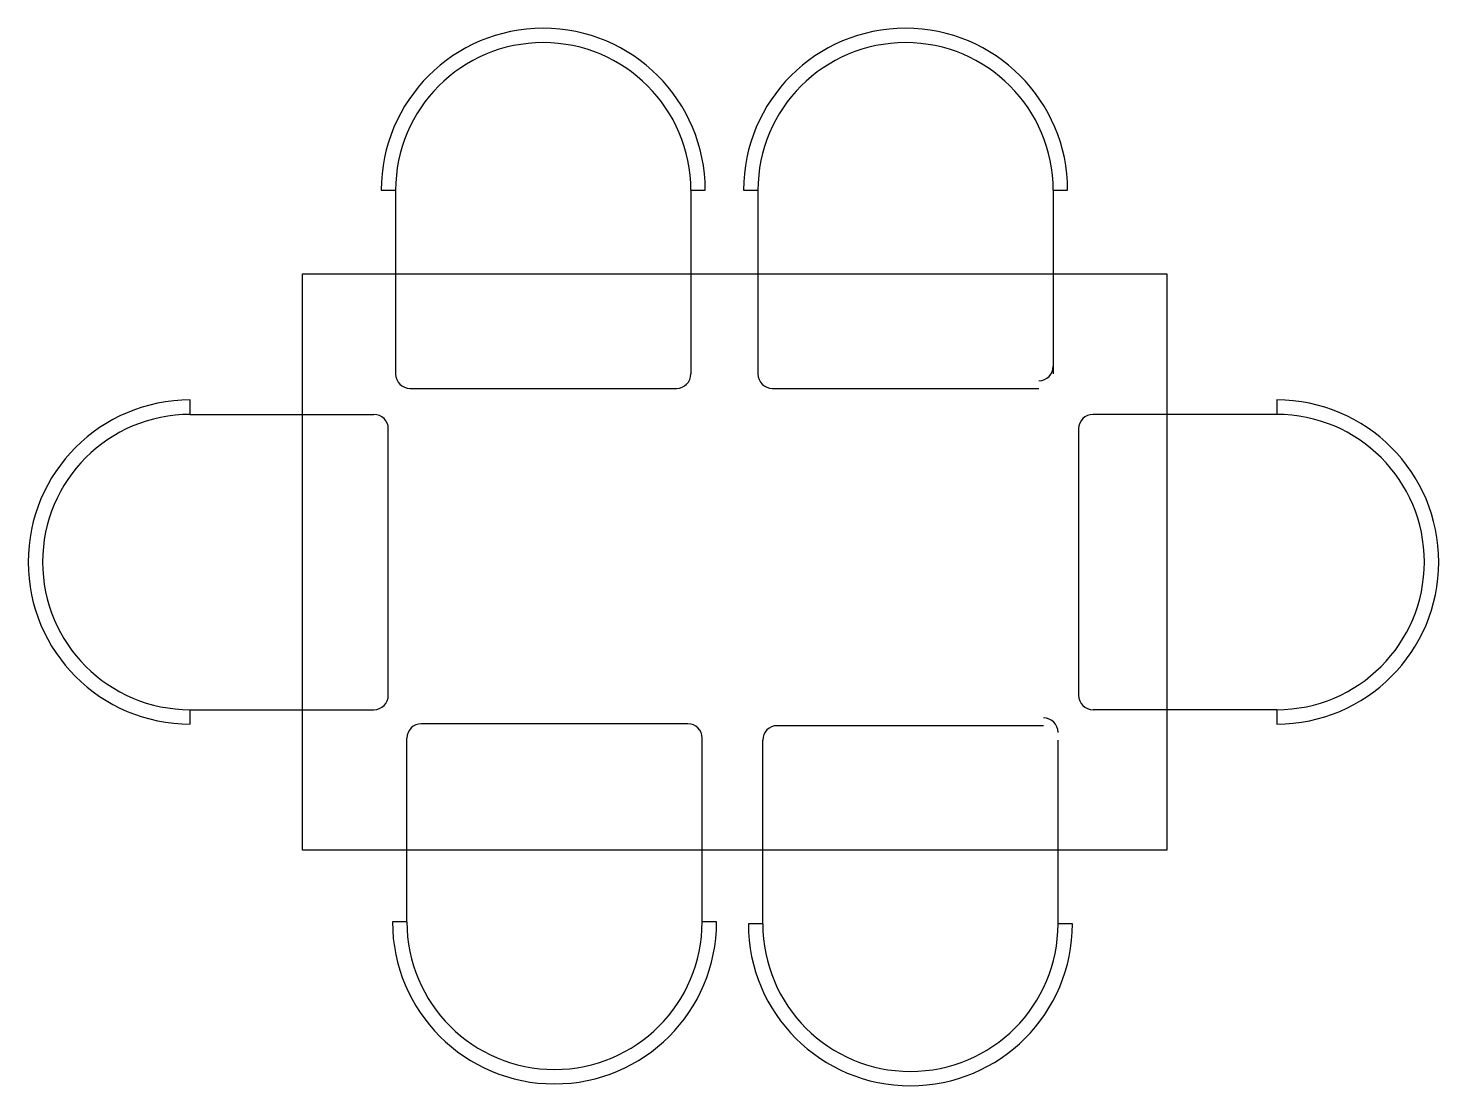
# Model space of a CAD drawing. Extents: x 1.04 to 11.01, y 0.8 to 5.69.
# Drawn here: x 1.042 to 3, y 0.797 to 2.266 of the extents above; entities outside this region: 5.
import ezdxf

# ---------------------------------------------------------------- set-up
doc = ezdxf.new("R2010")
doc.units = 0
doc.layers.get('0').update_dxf_attribs({"linetype": 'CONTINUOUS'})

msp = doc.modelspace()

# ---------------------------------------------------------------- linework, layer by layer
at = {"color": 0}
for p, q in [((1.532, 2.0407), (1.552, 2.0407)), ((1.552, 2.0407), (1.552, 1.7857)), ((1.962, 2.0407), (1.962, 1.7857)), ((1.962, 2.0407), (1.982, 2.0407)), ((2.0351, 2.0407), (2.0551, 2.0407)), ((2.0551, 2.0407), (2.0551, 1.7857)), ((2.4651, 2.0407), (2.4651, 1.7857)), ((2.4651, 2.0407), (2.4851, 2.0407)), ((1.572, 1.7657), (1.942, 1.7657)), ((2.0751, 1.7657), (2.4451, 1.7657)), ((1.2669, 1.7296), (1.2669, 1.7496)), ((2.7754, 1.7496), (2.7754, 1.7296)), ((1.2669, 1.7296), (1.5219, 1.7296)), ((2.7754, 1.7296), (2.5204, 1.7296)), ((1.5419, 1.3396), (1.5419, 1.7096)), ((2.5004, 1.7096), (2.5004, 1.3396)), ((1.2669, 1.3196), (1.5219, 1.3196)), ((1.2669, 1.2996), (1.2669, 1.3196)), ((2.7754, 1.3196), (2.5204, 1.3196)), ((2.7754, 1.3196), (2.7754, 1.2996)), ((1.9577, 1.3001), (1.5877, 1.3001)), ((2.4518, 1.2974), (2.0818, 1.2974)), ((1.5677, 1.0251), (1.5677, 1.2801)), ((1.9777, 1.0251), (1.9777, 1.2801)), ((2.0618, 1.0224), (2.0618, 1.2774)), ((2.4718, 1.0224), (2.4718, 1.2774)), ((1.5677, 1.0251), (1.5477, 1.0251)), ((1.9977, 1.0251), (1.9777, 1.0251)), ((2.0618, 1.0224), (2.0418, 1.0224)), ((2.4918, 1.0224), (2.4718, 1.0224))]:
    msp.add_line(p, q, dxfattribs=at)
for points in [[(10.9394, 5.6907), (10.9394, 5.6907)], [(8.7796, 5.6682), (8.7796, 5.6682)], [(9.8036, 5.6682), (9.8036, 5.6682)], [(9.3385, 3.4865), (9.3385, 3.4865)], [(11.0101, 3.4865), (11.0101, 3.4865)]]:
    msp.add_lwpolyline(points, dxfattribs=at)
msp.add_lwpolyline([(1.4228, 1.1246), (1.4228, 1.9246), (2.6228, 1.9246), (2.6228, 1.1246)], close=True, dxfattribs=at)
for centre, radius, start, end in [((1.757, 2.0407), 0.225, 0, 180), ((2.2601, 2.0407), 0.225, 0, 180), ((1.757, 2.0407), 0.205, 0, 180), ((2.2601, 2.0407), 0.205, 0, 180), ((1.572, 1.7857), 0.02, 180, 270), ((1.942, 1.7857), 0.02, 270, 0), ((2.0751, 1.7857), 0.02, 180, 270), ((2.4451, 1.7964), 0.02, 270, 0), ((1.2669, 1.5246), 0.225, 90, 270), ((2.7754, 1.5246), 0.225, 270, 90), ((1.2669, 1.5246), 0.205, 90, 270), ((1.5219, 1.7096), 0.02, 0, 90), ((2.5204, 1.7096), 0.02, 90, 180), ((2.7754, 1.5246), 0.205, 270, 90), ((1.5219, 1.3396), 0.02, 270, 0), ((2.5204, 1.3396), 0.02, 180, 270), ((1.5877, 1.2801), 0.02, 90, 180), ((1.9577, 1.2801), 0.02, 0, 90), ((2.0818, 1.2774), 0.02, 90, 180), ((2.4518, 1.2881), 0.02, 0, 90), ((1.7727, 1.0251), 0.225, 180, 0), ((1.7727, 1.0251), 0.205, 180, 0), ((2.2668, 1.0224), 0.225, 180, 0), ((2.2668, 1.0224), 0.205, 180, 0)]:
    msp.add_arc(centre, radius, start, end, dxfattribs=at)

doc.saveas('drawing.dxf')
